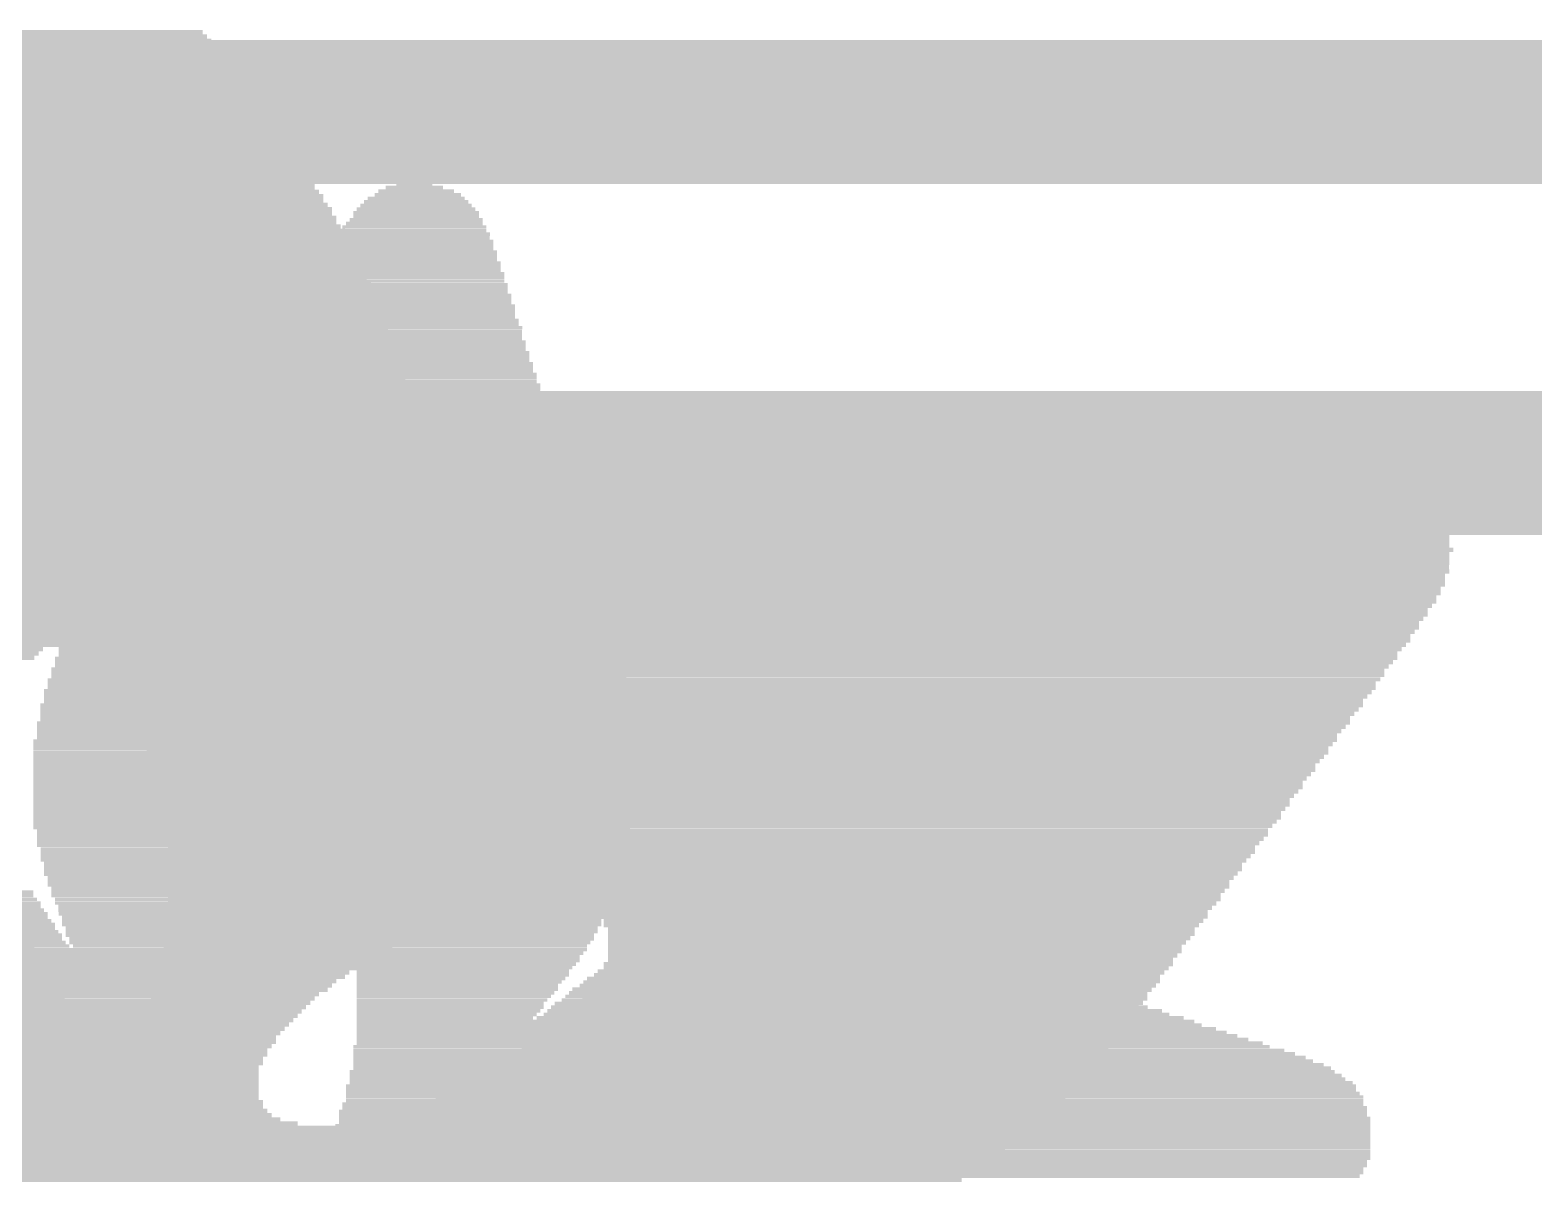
# Model space of a CAD drawing. Extents: x -0.2 to 51, y -0.2 to 23.
# Drawn here: x 28.985 to 31.642, y 11.941 to 13.969 of the extents above; entities that cross this region are included whole.
import ezdxf

# ---------------------------------------------------------------- set-up
doc = ezdxf.new("R2010")
doc.units = 0
for name, color, linetype in [('16', 132, 'CONTINUOUS'), ('21', 40, 'CONTINUOUS'), ('22', 6, 'CONTINUOUS')]:
    doc.layers.add(name, color=color, linetype=linetype)

# ---------------------------------------------------------------- blocks, each defined once
blk = doc.blocks.new('RECT')
blk.add_solid([(-0.5, -0.5), (0.5, -0.5), (-0.5, 0.5), (0.5, 0.5)])

msp = doc.modelspace()

# ---------------------------------------------------------------- linework, layer by layer
at = {"layer": '16', "const_width": 0.254}
for points in [[(17.926, 13.824), (41.404, 13.824)], [(15.498, 13.204), (41.404, 13.204)]]:
    msp.add_lwpolyline(points, dxfattribs=at)

# ---------------------------------------------------------------- block references
at = {"layer": '21'}
for p, xscale, yscale in [((29.6672, 13.6843), 0.1334, 0.0063), ((29.664, 13.6906), 0.1016, 0.0064), ((29.6641, 13.697), 0.0635, 0.0063), ((29.6672, 13.6525), 0.2096, 0.0064), ((29.6672, 13.6589), 0.1968, 0.0063), ((29.6672, 13.6652), 0.1842, 0.0064), ((29.6672, 13.6715), 0.1714, 0.0063), ((29.6704, 13.6779), 0.1524, 0.0064), ((29.6641, 13.6271), 0.2413, 0.0064), ((29.6672, 13.6334), 0.235, 0.0063), ((29.6672, 13.6462), 0.2222, 0.0063), ((29.6672, 13.6398), 0.2222, 0.0064), ((29.6608, 13.6017), 0.2731, 0.0064), ((29.6608, 13.6144), 0.2603, 0.0064), ((29.6641, 13.6081), 0.2667, 0.0063), ((29.664, 13.6208), 0.254, 0.0063), ((29.6577, 13.5763), 0.3048, 0.0064), ((29.6577, 13.589), 0.2921, 0.0064), ((29.6577, 13.5827), 0.2921, 0.0063), ((29.6608, 13.5953), 0.2857, 0.0063), ((29.6513, 13.5509), 0.3302, 0.0064), ((29.6545, 13.5572), 0.3238, 0.0063), ((29.6545, 13.57), 0.3112, 0.0063), ((29.6545, 13.5636), 0.3112, 0.0064), ((29.645, 13.5255), 0.3556, 0.0064), ((29.6482, 13.5319), 0.3493, 0.0063), ((29.6482, 13.5446), 0.3365, 0.0063), ((29.6514, 13.5382), 0.3429, 0.0064), ((29.6418, 13.5001), 0.3874, 0.0064), ((29.6418, 13.4938), 0.3874, 0.0063), ((29.6418, 13.5065), 0.3746, 0.0063), ((29.645, 13.5191), 0.3683, 0.0063), ((29.645, 13.5128), 0.3683, 0.0064), ((29.6355, 13.4747), 0.4127, 0.0064), ((29.6355, 13.4684), 0.4127, 0.0063), ((29.6386, 13.4811), 0.4064, 0.0063), ((29.6387, 13.4874), 0.3937, 0.0064), ((29.6323, 13.443), 0.4445, 0.0063), ((29.6323, 13.4557), 0.4318, 0.0063), ((29.6323, 13.4493), 0.4318, 0.0064), ((29.6323, 13.462), 0.4191, 0.0064), ((29.626, 13.4176), 0.4699, 0.0063), ((29.6259, 13.4239), 0.4572, 0.0064), ((29.6291, 13.4366), 0.4508, 0.0064), ((29.6291, 13.4303), 0.4508, 0.0063), ((29.6196, 13.3922), 0.4953, 0.0063), ((29.6227, 13.3985), 0.4889, 0.0064), ((29.6227, 13.4112), 0.4763, 0.0064), ((29.6227, 13.4049), 0.4763, 0.0063), ((29.6133, 13.3668), 0.5207, 0.0063), ((29.6164, 13.3604), 0.527, 0.0064), ((29.6164, 13.3731), 0.5144, 0.0064), ((29.6164, 13.3858), 0.5016, 0.0064), ((29.6196, 13.3795), 0.508, 0.0063), ((29.6101, 13.3414), 0.5525, 0.0063), ((29.6101, 13.335), 0.5525, 0.0064), ((29.6101, 13.3477), 0.5397, 0.0064), ((29.6132, 13.3541), 0.5334, 0.0063), ((29.6037, 13.3096), 0.5778, 0.0064), ((29.6069, 13.3223), 0.5715, 0.0064), ((29.6069, 13.316), 0.5715, 0.0063), ((29.6069, 13.3287), 0.5588, 0.0063), ((29.6005, 13.2842), 0.6096, 0.0064), ((29.6006, 13.2969), 0.5969, 0.0064), ((29.6006, 13.2906), 0.5969, 0.0063), ((29.6037, 13.3033), 0.5906, 0.0063), ((29.5942, 13.2588), 0.635, 0.0064), ((29.5942, 13.2715), 0.6223, 0.0064), ((29.5974, 13.2652), 0.6287, 0.0063), ((29.5974, 13.2779), 0.6159, 0.0063), ((29.5846, 13.2271), 0.6667, 0.0063), ((29.5878, 13.2334), 0.6604, 0.0064), ((29.591, 13.2398), 0.654, 0.0063), ((29.591, 13.2525), 0.6414, 0.0063), ((29.591, 13.2461), 0.6414, 0.0064), ((29.5846, 13.2017), 0.6921, 0.0063), ((29.5815, 13.208), 0.6858, 0.0064), ((29.5846, 13.2144), 0.6795, 0.0063), ((29.5879, 13.2207), 0.6731, 0.0064), ((29.5783, 13.1763), 0.7176, 0.0063), ((29.5783, 13.189), 0.7048, 0.0063), ((29.5815, 13.1826), 0.7112, 0.0064), ((29.5815, 13.1953), 0.6985, 0.0064), ((29.572, 13.1509), 0.7429, 0.0063), ((29.5751, 13.1636), 0.7366, 0.0063), ((29.5751, 13.1572), 0.7366, 0.0064), ((29.5752, 13.1699), 0.7239, 0.0064), ((29.5656, 13.1255), 0.7684, 0.0063), ((29.5688, 13.1382), 0.762, 0.0063), ((29.5688, 13.1318), 0.762, 0.0064), ((29.572, 13.1445), 0.7557, 0.0064), ((29.5625, 13.1001), 0.8001, 0.0063), ((29.5656, 13.1064), 0.7938, 0.0064), ((29.5656, 13.1191), 0.781, 0.0064), ((29.5656, 13.1128), 0.781, 0.0063), ((29.5529, 13.0683), 0.8318, 0.0064), ((29.5561, 13.0747), 0.8255, 0.0063), ((29.5593, 13.081), 0.8191, 0.0064), ((29.5593, 13.0937), 0.8065, 0.0064), ((29.5593, 13.0874), 0.8065, 0.0063), ((29.5498, 13.0493), 0.8509, 0.0063), ((29.5529, 13.0429), 0.8572, 0.0064), ((29.5529, 13.0556), 0.8446, 0.0064), ((29.5561, 13.062), 0.8382, 0.0063), ((29.5465, 13.0175), 0.8827, 0.0064), ((29.5498, 13.0239), 0.8763, 0.0063), ((29.5497, 13.0366), 0.8636, 0.0063), ((29.5497, 13.0302), 0.8636, 0.0064), ((29.5434, 12.9985), 0.9017, 0.0063), ((29.5434, 12.9921), 0.9017, 0.0064), ((29.5465, 13.0048), 0.8953, 0.0064), ((29.5465, 13.0112), 0.8827, 0.0063), ((29.5402, 12.9731), 0.9208, 0.0063), ((29.5434, 12.9667), 0.9271, 0.0064), ((29.5434, 12.9858), 0.9144, 0.0063), ((29.5434, 12.9794), 0.9144, 0.0064), ((29.5371, 12.935), 0.9525, 0.0063), ((29.537, 12.9477), 0.9398, 0.0063), ((29.5402, 12.9413), 0.9462, 0.0064), ((29.5402, 12.9604), 0.9334, 0.0063), ((29.5402, 12.954), 0.9334, 0.0064), ((29.5339, 12.9096), 0.9715, 0.0063), ((29.537, 12.9223), 0.9652, 0.0063), ((29.537, 12.9159), 0.9652, 0.0064), ((29.5402, 12.9286), 0.9588, 0.0064), ((29.537, 12.8841), 0.9906, 0.0063), ((29.5339, 12.8905), 0.9843, 0.0064), ((29.5371, 12.9032), 0.9779, 0.0064), ((29.5371, 12.8969), 0.9779, 0.0063), ((29.5307, 12.8588), 1.0033, 0.0063), ((29.5339, 12.8778), 0.9969, 0.0064), ((29.5339, 12.8715), 0.9969, 0.0063), ((29.5339, 12.8651), 0.9969, 0.0064), ((29.5307, 12.8397), 1.016, 0.0064), ((29.5307, 12.8334), 1.016, 0.0063), ((29.5339, 12.8524), 1.0097, 0.0064), ((29.5339, 12.846), 1.0097, 0.0063), ((29.5307, 12.8207), 1.0287, 0.0063), ((29.5307, 12.8143), 1.0287, 0.0064), ((29.5307, 12.8079), 1.0287, 0.0063), ((29.5307, 12.827), 1.016, 0.0064), ((29.5275, 12.7762), 1.0478, 0.0064), ((29.5275, 12.8016), 1.035, 0.0064), ((29.5275, 12.7953), 1.035, 0.0063), ((29.5275, 12.7889), 1.035, 0.0064), ((29.5307, 12.7826), 1.0414, 0.0063), ((29.5275, 12.7698), 1.0478, 0.0063), ((29.5275, 12.7635), 1.0478, 0.0064), ((29.5275, 12.7572), 1.0478, 0.0063), ((29.5275, 12.7508), 1.0478, 0.0064), ((29.5244, 12.7445), 1.0541, 0.0063), ((29.5244, 12.7381), 1.0541, 0.0064), ((29.5244, 12.7317), 1.0541, 0.0063), ((29.5244, 12.7254), 1.0541, 0.0064), ((29.5243, 12.7127), 1.0668, 0.0064), ((29.5243, 12.7064), 1.0668, 0.0063), ((29.5243, 12.7), 1.0668, 0.0064), ((29.5244, 12.7191), 1.0541, 0.0063), ((29.5243, 12.6936), 1.0668, 0.0063), ((29.5243, 12.6873), 1.0668, 0.0064), ((29.5243, 12.681), 1.0668, 0.0063), ((29.5243, 12.6746), 1.0668, 0.0064), ((29.5243, 12.6683), 1.0668, 0.0063), ((29.5243, 12.6619), 1.0668, 0.0064), ((29.5243, 12.6555), 1.0668, 0.0063), ((29.5243, 12.6492), 1.0668, 0.0064), ((29.5243, 12.6429), 1.0668, 0.0063), ((29.5243, 12.6365), 1.0668, 0.0064), ((29.5243, 12.6302), 1.0668, 0.0063), ((29.5212, 12.6238), 1.0605, 0.0064), ((29.5212, 12.6174), 1.0605, 0.0063), ((29.5212, 12.6111), 1.0605, 0.0064), ((29.5212, 12.6048), 1.0605, 0.0063), ((29.5212, 12.5984), 1.0605, 0.0064), ((29.5212, 12.5921), 1.0605, 0.0063), ((29.5212, 12.5857), 1.0605, 0.0064), ((29.5212, 12.5793), 1.0605, 0.0063), ((29.5212, 12.573), 1.0605, 0.0064), ((29.5212, 12.5667), 1.0605, 0.0063), ((29.518, 12.5603), 1.0541, 0.0064), ((29.5212, 12.554), 1.0477, 0.0063), ((29.5212, 12.5476), 1.0477, 0.0064), ((29.5212, 12.5412), 1.0477, 0.0063), ((29.518, 12.5286), 1.0414, 0.0063), ((29.5212, 12.5349), 1.0477, 0.0064), ((29.5212, 12.5222), 1.0351, 0.0064), ((29.5212, 12.5159), 1.0351, 0.0063), ((29.5212, 12.5095), 1.0351, 0.0064), ((29.518, 12.5031), 1.0287, 0.0063), ((29.5212, 12.4968), 1.0223, 0.0064), ((29.5212, 12.4905), 1.0223, 0.0063), ((29.5212, 12.4841), 1.0223, 0.0064), ((29.518, 12.4778), 1.016, 0.0063), ((29.5212, 12.4714), 1.0097, 0.0064), ((29.5212, 12.465), 1.0097, 0.0063), ((29.518, 12.4587), 1.0033, 0.0064), ((28.3115, 12.446), 1.3589, 0.0064), ((28.3178, 12.4333), 1.3589, 0.0064), ((28.3147, 12.4397), 1.3525, 0.0063), ((29.518, 12.4397), 0.9906, 0.0063), ((29.5212, 12.4524), 0.9969, 0.0063), ((29.5212, 12.446), 0.9969, 0.0064), ((29.2449, 12.4333), 0.4318, 0.0064), ((29.7593, 12.4333), 0.508, 0.0064), ((28.3242, 12.4269), 1.3589, 0.0063), ((28.3274, 12.4206), 1.3525, 0.0064), ((28.3337, 12.4143), 1.3526, 0.0063), ((28.3369, 12.4079), 1.3589, 0.0064), ((29.2386, 12.4269), 0.4191, 0.0063), ((29.2386, 12.4206), 0.4064, 0.0064), ((29.2354, 12.4143), 0.4, 0.0063), ((29.2323, 12.4079), 0.3937, 0.0064), ((29.7593, 12.4269), 0.4953, 0.0063), ((29.7625, 12.4206), 0.4889, 0.0064), ((29.7656, 12.4143), 0.4826, 0.0063), ((29.7657, 12.4079), 0.4699, 0.0064), ((28.3401, 12.4016), 1.3525, 0.0063), ((28.3464, 12.3952), 1.3526, 0.0064), ((28.3496, 12.3889), 1.3589, 0.0063), ((28.3528, 12.3825), 1.3525, 0.0064), ((29.2322, 12.4016), 0.381, 0.0063), ((29.2291, 12.3952), 0.3747, 0.0064), ((29.2259, 12.3889), 0.3683, 0.0063), ((29.2291, 12.3825), 0.3619, 0.0064), ((29.7657, 12.4016), 0.4699, 0.0063), ((29.7656, 12.3952), 0.4572, 0.0064), ((29.7688, 12.3889), 0.4508, 0.0063), ((29.7657, 12.3825), 0.4445, 0.0064), ((30.334, 12.3825), 0.3493, 0.0064), ((30.3308, 12.3889), 0.2921, 0.0063), ((30.3276, 12.3952), 0.2096, 0.0064), ((30.3245, 12.4016), 0.0889, 0.0063), ((28.3591, 12.3762), 1.3526, 0.0063), ((28.3655, 12.3698), 1.3525, 0.0064), ((28.3655, 12.3635), 1.3525, 0.0063), ((28.3718, 12.3571), 1.3526, 0.0064), ((28.3782, 12.3508), 1.3525, 0.0063), ((29.2259, 12.3762), 0.3556, 0.0063), ((29.2227, 12.3698), 0.3492, 0.0064), ((29.2259, 12.3635), 0.3429, 0.0063), ((29.2227, 12.3571), 0.3366, 0.0064), ((29.2259, 12.3508), 0.3302, 0.0063), ((29.7657, 12.3762), 0.4445, 0.0063), ((29.7656, 12.3698), 0.4318, 0.0064), ((29.7656, 12.3635), 0.4318, 0.0063), ((29.7625, 12.3571), 0.4255, 0.0064), ((29.7625, 12.3508), 0.4127, 0.0063), ((30.3435, 12.3508), 0.5461, 0.0063), ((30.3435, 12.3571), 0.5207, 0.0064), ((30.3403, 12.3635), 0.4762, 0.0063), ((30.3372, 12.3698), 0.4445, 0.0064), ((30.3371, 12.3762), 0.4064, 0.0063), ((28.5464, 12.3444), 1.6764, 0.0064), ((28.5464, 12.3381), 1.6764, 0.0063), ((28.5465, 12.3317), 1.6637, 0.0064), ((28.5496, 12.3254), 1.6574, 0.0063), ((29.7625, 12.3444), 0.4127, 0.0064), ((29.7593, 12.3381), 0.4064, 0.0063), ((29.7561, 12.3317), 0.4, 0.0064), ((29.7561, 12.3254), 0.4, 0.0063), ((30.3594, 12.3254), 0.6795, 0.0063), ((30.3562, 12.3317), 0.6477, 0.0064), ((30.353, 12.3381), 0.616, 0.0063), ((30.3467, 12.3444), 0.5905, 0.0064), ((28.5496, 12.319), 1.6446, 0.0064), ((28.5496, 12.3127), 1.6446, 0.0063), ((28.5527, 12.3063), 1.6383, 0.0064), ((28.5528, 12.3), 1.6256, 0.0063), ((29.7561, 12.319), 0.3874, 0.0064), ((29.7529, 12.3127), 0.381, 0.0063), ((29.7498, 12.3063), 0.3747, 0.0064), ((29.7498, 12.3), 0.3747, 0.0063), ((30.3816, 12.3), 0.8001, 0.0063), ((30.3753, 12.3063), 0.7747, 0.0064), ((30.3689, 12.3127), 0.7366, 0.0063), ((30.3657, 12.319), 0.7176, 0.0064), ((28.5528, 12.2936), 1.6256, 0.0064), ((28.5527, 12.2873), 1.6129, 0.0063), ((28.556, 12.2809), 1.6065, 0.0064), ((28.5591, 12.2746), 1.6002, 0.0063), ((29.7434, 12.2873), 0.362, 0.0063), ((29.7402, 12.2809), 0.3556, 0.0064), ((29.7402, 12.2746), 0.3556, 0.0063), ((29.7466, 12.2936), 0.3683, 0.0064), ((30.4038, 12.2746), 0.9208, 0.0063), ((30.3975, 12.2809), 0.8827, 0.0064), ((30.3911, 12.2873), 0.8572, 0.0063), ((30.3848, 12.2936), 0.8319, 0.0064), ((28.5591, 12.2682), 1.6002, 0.0064), ((28.5592, 12.2619), 1.5875, 0.0063), ((28.5623, 12.2555), 1.5812, 0.0064), ((28.5655, 12.2492), 1.5748, 0.0063), ((29.737, 12.2682), 0.3493, 0.0064), ((29.7339, 12.2619), 0.3429, 0.0063), ((29.7307, 12.2555), 0.3366, 0.0064), ((29.7275, 12.2492), 0.3302, 0.0063), ((30.4261, 12.2492), 1.0287, 0.0063), ((30.4229, 12.2555), 0.9969, 0.0064), ((30.4165, 12.2619), 0.9716, 0.0063), ((30.407, 12.2682), 0.9398, 0.0064), ((28.5623, 12.2428), 1.5684, 0.0064), ((28.5655, 12.2365), 1.5621, 0.0063), ((28.5687, 12.2301), 1.5557, 0.0064), ((28.5718, 12.2238), 1.5494, 0.0063), ((29.7275, 12.2428), 0.3302, 0.0064), ((29.7244, 12.2365), 0.3239, 0.0063), ((29.7212, 12.2301), 0.3175, 0.0064), ((29.718, 12.2238), 0.3112, 0.0063), ((30.4514, 12.2238), 1.143, 0.0063), ((30.4451, 12.2301), 1.1049, 0.0064), ((30.4419, 12.2365), 1.0858, 0.0063), ((30.4324, 12.2428), 1.0541, 0.0064), ((28.5718, 12.2174), 1.5494, 0.0064), ((28.5719, 12.2111), 1.5367, 0.0063), ((28.575, 12.2047), 1.5304, 0.0064), ((28.5782, 12.1984), 1.524, 0.0063), ((28.5782, 12.192), 1.524, 0.0064), ((30.3022, 12.2174), 1.4796, 0.0064), ((30.3086, 12.2111), 1.4923, 0.0063), ((30.3308, 12.1984), 1.5367, 0.0063), ((30.3403, 12.192), 1.5558, 0.0064), ((30.3213, 12.2047), 1.5177, 0.0064), ((28.5814, 12.1857), 1.5177, 0.0063), ((28.5846, 12.1793), 1.5113, 0.0064), ((28.5845, 12.173), 1.4986, 0.0063), ((28.5845, 12.1666), 1.4986, 0.0064), ((30.3657, 12.173), 1.6192, 0.0063), ((30.3784, 12.1666), 1.6446, 0.0064), ((30.3498, 12.1857), 1.5748, 0.0063), ((30.3625, 12.1793), 1.6002, 0.0064), ((28.5877, 12.1603), 1.4922, 0.0063), ((28.5908, 12.1539), 1.4859, 0.0064), ((28.5908, 12.1476), 1.4859, 0.0063), ((28.5941, 12.1412), 1.4795, 0.0064), ((30.4038, 12.1476), 1.6954, 0.0063), ((30.4134, 12.1412), 1.7145, 0.0064), ((30.388, 12.1603), 1.6637, 0.0063), ((30.3975, 12.1539), 1.6827, 0.0064), ((28.5972, 12.1349), 1.4732, 0.0063), ((28.6004, 12.1285), 1.4668, 0.0064), ((28.6004, 12.1222), 1.4668, 0.0063), ((28.6036, 12.1158), 1.4605, 0.0064), ((30.4197, 12.1285), 1.7399, 0.0064), ((30.426, 12.1222), 1.7526, 0.0063), ((30.4292, 12.1158), 1.759, 0.0064), ((30.4197, 12.1349), 1.7272, 0.0063), ((28.6068, 12.1095), 1.4541, 0.0063), ((28.6099, 12.1031), 1.4478, 0.0064), ((28.6099, 12.0968), 1.4478, 0.0063), ((28.6131, 12.0904), 1.4414, 0.0064), ((30.4356, 12.1031), 1.7843, 0.0064), ((30.4356, 12.0968), 1.7843, 0.0063), ((30.4388, 12.0904), 1.7907, 0.0064), ((30.4356, 12.1095), 1.7717, 0.0063), ((29.083, 12.0841), 0.5016, 0.0063), ((29.1052, 12.0777), 0.4572, 0.0064), ((29.1211, 12.0714), 0.4254, 0.0063), ((29.1306, 12.065), 0.4064, 0.0064), ((29.1402, 12.0587), 0.3873, 0.0063), ((30.4388, 12.0587), 1.8161, 0.0063), ((30.4387, 12.0714), 1.8034, 0.0063), ((30.4419, 12.065), 1.8098, 0.0064), ((30.4419, 12.0841), 1.797, 0.0063), ((30.4419, 12.0777), 1.797, 0.0064), ((29.1465, 12.0523), 0.3746, 0.0064), ((29.156, 12.046), 0.3556, 0.0063), ((29.1623, 12.0396), 0.3429, 0.0064), ((29.1719, 12.0333), 0.3238, 0.0063), ((30.4387, 12.0333), 1.8288, 0.0063), ((30.4419, 12.046), 1.8224, 0.0063), ((30.4419, 12.0396), 1.8224, 0.0064), ((30.4388, 12.0523), 1.8161, 0.0064), ((29.1751, 12.0269), 0.3175, 0.0064), ((29.1814, 12.0206), 0.3048, 0.0063), ((29.191, 12.0142), 0.2985, 0.0064), ((29.1973, 12.0079), 0.2858, 0.0063), ((30.4324, 12.0079), 1.8415, 0.0063), ((30.4356, 12.0206), 1.8351, 0.0063), ((30.4356, 12.0142), 1.8351, 0.0064), ((30.4387, 12.0269), 1.8288, 0.0064), ((29.2036, 12.0015), 0.2731, 0.0064), ((29.2069, 11.9952), 0.2667, 0.0063), ((29.2164, 11.9888), 0.2603, 0.0064), ((29.2195, 11.9825), 0.254, 0.0063), ((30.426, 11.9825), 1.8542, 0.0063), ((30.4292, 11.9952), 1.8478, 0.0063), ((30.4292, 11.9888), 1.8478, 0.0064), ((30.4324, 12.0015), 1.8415, 0.0064), ((29.2259, 11.9761), 0.2413, 0.0064), ((29.2291, 11.9698), 0.2349, 0.0063), ((29.2354, 11.9634), 0.235, 0.0064), ((29.2417, 11.9571), 0.2223, 0.0063), ((30.4133, 11.9571), 1.8542, 0.0063), ((30.4197, 11.9698), 1.8542, 0.0063), ((30.4197, 11.9634), 1.8542, 0.0064), ((30.426, 11.9761), 1.8542, 0.0064), ((29.2481, 11.9507), 0.2222, 0.0064), ((29.2513, 11.9444), 0.2159, 0.0063), ((30.4038, 11.9444), 1.8606, 0.0063), ((30.4102, 11.9507), 1.8605, 0.0064)]:
    msp.add_blockref('RECT', p, dxfattribs=dict(at, xscale=xscale, yscale=yscale))
at = {"layer": '22', "rotation": 180}
for p, xscale, yscale in [((28.89, 13.9649), 0.8001, 0.0076), ((28.8938, 13.9573), 0.8077, 0.0076), ((28.8976, 13.9497), 0.8153, 0.0076), ((28.9014, 13.9192), 0.8534, 0.0076), ((28.8976, 13.9421), 0.8306, 0.0076), ((28.8976, 13.9345), 0.8306, 0.0077), ((28.9014, 13.9268), 0.8382, 0.0076), ((28.9052, 13.8963), 0.8763, 0.0077), ((28.9014, 13.9116), 0.8534, 0.0076), ((28.9052, 13.904), 0.861, 0.0076), ((28.909, 13.8735), 0.8992, 0.0076), ((28.9128, 13.8659), 0.9068, 0.0076), ((28.909, 13.8887), 0.884, 0.0076), ((28.909, 13.8811), 0.884, 0.0076), ((28.9128, 13.8506), 0.922, 0.0076), ((28.9166, 13.843), 0.9296, 0.0076), ((28.9128, 13.8582), 0.9068, 0.0077), ((28.9167, 13.8278), 0.9449, 0.0076), ((28.9205, 13.8201), 0.9525, 0.0077), ((28.9243, 13.8125), 0.9601, 0.0076), ((28.9205, 13.8354), 0.9373, 0.0076), ((28.9243, 13.7973), 0.9753, 0.0076), ((28.9281, 13.7897), 0.9829, 0.0076), ((28.9243, 13.8049), 0.9601, 0.0076), ((28.9281, 13.7744), 0.9983, 0.0076), ((28.9319, 13.7668), 1.0059, 0.0076), ((28.9357, 13.7592), 1.0135, 0.0076), ((28.9319, 13.782), 0.9906, 0.0077), ((28.9319, 13.7516), 1.0211, 0.0076), ((28.9357, 13.7439), 1.0287, 0.0077), ((28.9395, 13.7363), 1.0363, 0.0076), ((28.9433, 13.7058), 1.0744, 0.0077), ((28.9395, 13.7287), 1.0516, 0.0076), ((28.9395, 13.7211), 1.0516, 0.0076), ((28.9433, 13.7135), 1.0592, 0.0076), ((28.9471, 13.683), 1.0972, 0.0076), ((28.9471, 13.6982), 1.082, 0.0076), ((28.9471, 13.6906), 1.082, 0.0076), ((28.9509, 13.6601), 1.1202, 0.0076), ((28.9547, 13.6525), 1.1278, 0.0076), ((28.951, 13.6754), 1.1049, 0.0076), ((28.951, 13.6677), 1.1049, 0.0077), ((28.9547, 13.6373), 1.143, 0.0076), ((28.9547, 13.6296), 1.143, 0.0077), ((28.9547, 13.6449), 1.1278, 0.0076), ((28.9586, 13.6144), 1.1659, 0.0076), ((28.9586, 13.6068), 1.1659, 0.0076), ((28.9624, 13.5992), 1.1735, 0.0076), ((28.9585, 13.622), 1.1506, 0.0076), ((28.9624, 13.5839), 1.1887, 0.0076), ((28.9624, 13.5763), 1.1887, 0.0076), ((28.9624, 13.5915), 1.1735, 0.0077), ((28.9624, 13.5611), 1.2039, 0.0076), ((28.9662, 13.5534), 1.2115, 0.0077), ((28.9662, 13.5458), 1.2115, 0.0076), ((28.9662, 13.5687), 1.1963, 0.0076), ((28.9662, 13.5382), 1.2269, 0.0076), ((28.9662, 13.5306), 1.2269, 0.0076), ((28.97, 13.523), 1.2345, 0.0076), ((28.97, 13.4925), 1.2649, 0.0076), ((28.9662, 13.5154), 1.2421, 0.0077), ((28.97, 13.5077), 1.2497, 0.0076), ((28.97, 13.5001), 1.2497, 0.0076), ((28.97, 13.4849), 1.2649, 0.0076), ((28.97, 13.4773), 1.2649, 0.0077), ((28.9738, 13.4696), 1.2725, 0.0076), ((28.9738, 13.4544), 1.2878, 0.0076), ((28.9738, 13.4468), 1.2878, 0.0076), ((28.9738, 13.4392), 1.2878, 0.0077), ((28.97, 13.462), 1.2801, 0.0076), ((28.9738, 13.4315), 1.303, 0.0076), ((28.9738, 13.4239), 1.303, 0.0076), ((28.9738, 13.4163), 1.303, 0.0076), ((28.9738, 13.3934), 1.3183, 0.0076), ((28.9776, 13.3858), 1.3259, 0.0076), ((28.9776, 13.4087), 1.3106, 0.0076), ((28.9776, 13.4011), 1.3106, 0.0077), ((28.9776, 13.3782), 1.3259, 0.0076), ((28.9776, 13.3706), 1.3259, 0.0076), ((28.9814, 13.363), 1.3335, 0.0077), ((28.9776, 13.3553), 1.3411, 0.0076), ((28.9776, 13.3477), 1.3411, 0.0076), ((28.9776, 13.3401), 1.3411, 0.0076), ((28.9814, 13.3325), 1.3488, 0.0076), ((28.9814, 13.3249), 1.3488, 0.0077), ((28.9814, 13.3172), 1.3488, 0.0076), ((28.9814, 13.3096), 1.3488, 0.0076), ((28.9814, 13.2944), 1.364, 0.0076), ((28.9814, 13.2868), 1.364, 0.0077), ((28.9852, 13.302), 1.3564, 0.0076), ((28.9814, 13.2791), 1.364, 0.0076), ((28.9814, 13.2715), 1.364, 0.0076), ((28.9852, 13.2639), 1.3716, 0.0076), ((28.9852, 13.2563), 1.3716, 0.0076), ((28.9852, 13.2487), 1.3716, 0.0077), ((28.9852, 13.241), 1.3716, 0.0076), ((28.9852, 13.2334), 1.3716, 0.0076), ((31.0007, 13.2334), 0.602, 0.0076), ((28.9852, 13.2258), 1.3716, 0.0076), ((28.9852, 13.2182), 1.3716, 0.0076), ((28.989, 13.2106), 1.3792, 0.0077), ((28.989, 13.2029), 1.3792, 0.0076), ((30.7873, 13.2029), 1.2573, 0.0076), ((30.795, 13.2106), 1.2115, 0.0077), ((30.8102, 13.2182), 1.1506, 0.0076), ((30.8254, 13.2258), 1.0744, 0.0076), ((28.989, 13.1953), 1.3792, 0.0076), ((28.989, 13.1877), 1.3792, 0.0076), ((28.989, 13.1801), 1.3792, 0.0076), ((30.7607, 13.1801), 1.3716, 0.0076), ((30.7683, 13.1877), 1.3411, 0.0076), ((30.7759, 13.1953), 1.2954, 0.0076), ((28.989, 13.1725), 1.3792, 0.0077), ((28.989, 13.1648), 1.3792, 0.0076), ((28.989, 13.1572), 1.3792, 0.0076), ((28.989, 13.1496), 1.3792, 0.0076), ((30.7264, 13.1496), 1.4707, 0.0076), ((30.734, 13.1572), 1.4554, 0.0076), ((30.7416, 13.1648), 1.425, 0.0076), ((30.7492, 13.1725), 1.3945, 0.0077), ((28.989, 13.142), 1.3792, 0.0076), ((28.989, 13.1344), 1.3792, 0.0077), ((28.989, 13.1267), 1.3792, 0.0076), ((30.7073, 13.1267), 1.5392, 0.0076), ((30.7149, 13.1344), 1.524, 0.0077), ((30.7188, 13.142), 1.5011, 0.0076), ((28.989, 13.1191), 1.3792, 0.0076), ((28.989, 13.1115), 1.3792, 0.0076), ((28.989, 13.1039), 1.3792, 0.0076), ((28.989, 13.0963), 1.3792, 0.0077), ((30.6883, 13.0963), 1.6078, 0.0077), ((30.6921, 13.1039), 1.585, 0.0076), ((30.6959, 13.1115), 1.5774, 0.0076), ((30.6997, 13.1191), 1.5544, 0.0076), ((28.989, 13.0886), 1.3792, 0.0076), ((28.989, 13.081), 1.3792, 0.0076), ((28.9928, 13.0734), 1.3716, 0.0076), ((30.6693, 13.0734), 1.6459, 0.0076), ((30.6769, 13.081), 1.6307, 0.0076), ((30.6806, 13.0886), 1.6231, 0.0076), ((28.989, 13.0658), 1.364, 0.0076), ((28.989, 13.0582), 1.364, 0.0077), ((28.989, 13.0505), 1.364, 0.0076), ((28.989, 13.0429), 1.364, 0.0076), ((30.6502, 13.0429), 1.684, 0.0076), ((30.6578, 13.0505), 1.684, 0.0076), ((30.6578, 13.0582), 1.6688, 0.0077), ((30.6654, 13.0658), 1.6536, 0.0076), ((28.989, 13.0353), 1.364, 0.0076), ((28.9928, 13.0277), 1.3564, 0.0076), ((28.9928, 13.0201), 1.3564, 0.0077), ((30.6349, 13.0201), 1.7145, 0.0077), ((30.6388, 13.0277), 1.7069, 0.0076), ((30.6464, 13.0353), 1.6917, 0.0076), ((28.989, 13.0124), 1.3488, 0.0076), ((28.989, 13.0048), 1.3488, 0.0076), ((28.989, 12.9972), 1.3488, 0.0076), ((28.9929, 12.9896), 1.3411, 0.0076), ((30.6159, 12.9896), 1.7374, 0.0076), ((30.6197, 12.9972), 1.7298, 0.0076), ((30.6235, 13.0048), 1.7222, 0.0076), ((30.6312, 13.0124), 1.7221, 0.0076), ((28.9929, 12.982), 1.3411, 0.0077), ((28.9891, 12.9743), 1.3335, 0.0076), ((28.9891, 12.9667), 1.3335, 0.0076), ((30.5968, 12.9667), 1.745, 0.0076), ((30.6044, 12.9743), 1.7449, 0.0076), ((30.6083, 12.982), 1.7373, 0.0077), ((28.989, 12.9515), 1.3182, 0.0076), ((28.989, 12.9439), 1.3182, 0.0077), ((28.989, 12.9362), 1.3182, 0.0076), ((28.9929, 12.9591), 1.3259, 0.0076), ((30.5778, 12.9439), 1.7526, 0.0077), ((30.5778, 12.9362), 1.7526, 0.0076), ((30.5854, 12.9515), 1.7526, 0.0076), ((30.593, 12.9591), 1.7526, 0.0076), ((28.9928, 12.9286), 1.3106, 0.0076), ((28.989, 12.921), 1.303, 0.0076), ((28.989, 12.9134), 1.303, 0.0076), ((30.5587, 12.9134), 1.7602, 0.0076), ((30.5625, 12.921), 1.7526, 0.0076), ((30.5702, 12.9286), 1.7526, 0.0076), ((28.9928, 12.9058), 1.2954, 0.0077), ((28.989, 12.8981), 1.2878, 0.0076), ((28.9928, 12.8905), 1.2802, 0.0076), ((28.9928, 12.8829), 1.2802, 0.0076), ((30.5359, 12.8829), 1.7602, 0.0076), ((30.5435, 12.8905), 1.7602, 0.0076), ((30.5473, 12.8981), 1.7526, 0.0076), ((30.5549, 12.9058), 1.7526, 0.0077), ((28.6804, 12.8753), 0.6554, 0.0076), ((28.6804, 12.8677), 0.64, 0.0077), ((28.6766, 12.86), 0.6324, 0.0076), ((29.3472, 12.8753), 0.5563, 0.0076), ((29.3548, 12.8677), 0.541, 0.0077), ((29.3548, 12.86), 0.5258, 0.0076), ((30.5206, 12.86), 1.7602, 0.0076), ((30.5244, 12.8677), 1.7526, 0.0077), ((30.5321, 12.8753), 1.7526, 0.0076), ((29.3586, 12.8524), 0.5182, 0.0076), ((29.3624, 12.8448), 0.5106, 0.0076), ((29.3624, 12.8372), 0.4953, 0.0076), ((29.3662, 12.8296), 0.4876, 0.0077), ((30.5016, 12.8372), 1.7526, 0.0076), ((30.5016, 12.8296), 1.7526, 0.0077), ((30.5092, 12.8448), 1.7526, 0.0076), ((30.5168, 12.8524), 1.7526, 0.0076), ((29.37, 12.8219), 0.48, 0.0076), ((29.3662, 12.8143), 0.4724, 0.0076), ((29.37, 12.8067), 0.4648, 0.0076), ((30.4863, 12.8143), 1.7526, 0.0076), ((30.4863, 12.8067), 1.7526, 0.0076), ((30.494, 12.8219), 1.7526, 0.0076), ((29.37, 12.7991), 0.4496, 0.0076), ((30.2463, 12.7915), 2.2022, 0.0077), ((30.2463, 12.7838), 2.187, 0.0076), ((30.2463, 12.7762), 2.187, 0.0076), ((30.4787, 12.7991), 1.7526, 0.0076), ((30.2425, 12.761), 2.164, 0.0076), ((30.2464, 12.7686), 2.1717, 0.0076), ((30.2425, 12.7534), 2.1488, 0.0077), ((30.2425, 12.7457), 2.1488, 0.0076), ((30.2425, 12.7381), 2.1336, 0.0076), ((30.2387, 12.7305), 2.126, 0.0076), ((30.2349, 12.7229), 2.1184, 0.0076), ((30.2387, 12.7153), 2.1108, 0.0077), ((30.2349, 12.7076), 2.1031, 0.0076), ((30.2349, 12.7), 2.0879, 0.0076), ((30.231, 12.6848), 2.0803, 0.0076), ((30.2349, 12.6924), 2.0879, 0.0076), ((30.2311, 12.6772), 2.065, 0.0077), ((30.2273, 12.6695), 2.0574, 0.0076), ((30.2273, 12.6619), 2.0574, 0.0076), ((30.2234, 12.6543), 2.0497, 0.0076), ((30.2234, 12.6467), 2.0345, 0.0076), ((30.2197, 12.6391), 2.0269, 0.0077), ((30.2197, 12.6314), 2.0269, 0.0076), ((30.2159, 12.6238), 2.0193, 0.0076), ((30.2159, 12.6162), 2.0041, 0.0076), ((30.212, 12.6086), 1.9964, 0.0076), ((30.212, 12.601), 1.9964, 0.0077), ((30.2082, 12.5933), 1.9888, 0.0076), ((30.2044, 12.5857), 1.9812, 0.0076), ((30.2082, 12.5781), 1.9736, 0.0076), ((30.2044, 12.5705), 1.966, 0.0076), ((30.2006, 12.5629), 1.9584, 0.0077), ((30.1929, 12.54), 1.9431, 0.0076), ((30.1968, 12.5552), 1.9507, 0.0076), ((30.1968, 12.5476), 1.9507, 0.0076), ((30.1892, 12.5324), 1.9355, 0.0076), ((30.1853, 12.5095), 1.9127, 0.0076), ((30.1892, 12.5248), 1.9203, 0.0077), ((30.1892, 12.5171), 1.9203, 0.0076), ((30.1815, 12.5019), 1.905, 0.0076), ((30.1777, 12.4943), 1.8974, 0.0076), ((30.1777, 12.4867), 1.8974, 0.0077), ((30.1739, 12.479), 1.8898, 0.0076), ((30.1701, 12.4714), 1.8822, 0.0076), ((30.1663, 12.4638), 1.8746, 0.0076), ((30.1663, 12.4562), 1.8746, 0.0076), ((30.1624, 12.4486), 1.8669, 0.0077), ((30.1587, 12.4409), 1.8593, 0.0076), ((30.1587, 12.4333), 1.8593, 0.0076), ((29.5186, 12.4181), 0.5792, 0.0076), ((29.5415, 12.4257), 0.6249, 0.0076), ((29.5034, 12.4105), 0.5487, 0.0077), ((30.5092, 12.4257), 1.143, 0.0076), ((30.5206, 12.4181), 1.1049, 0.0076), ((30.5245, 12.4105), 1.0821, 0.0077), ((29.4919, 12.4028), 0.5258, 0.0076), ((29.4805, 12.3952), 0.503, 0.0076), ((29.4691, 12.3876), 0.4801, 0.0076), ((29.4615, 12.38), 0.4649, 0.0076), ((30.5282, 12.4028), 1.0745, 0.0076), ((30.5282, 12.3952), 1.0591, 0.0076), ((30.5245, 12.3876), 1.0515, 0.0076), ((30.5245, 12.38), 1.0363, 0.0076), ((27.8117, 12.3647), 2.3622, 0.0076), ((27.8117, 12.3571), 2.3622, 0.0076), ((29.431, 12.3571), 0.4191, 0.0076), ((29.45, 12.3724), 0.442, 0.0077), ((29.4424, 12.3647), 0.4268, 0.0076), ((30.5206, 12.3647), 1.0287, 0.0076), ((30.5245, 12.3724), 1.0363, 0.0077), ((30.5169, 12.3571), 1.0211, 0.0076), ((27.8079, 12.3495), 2.3698, 0.0076), ((27.8117, 12.3419), 2.3774, 0.0076), ((27.8117, 12.3343), 2.3774, 0.0077), ((27.8156, 12.3266), 2.3851, 0.0076), ((29.4157, 12.3419), 0.3886, 0.0076), ((29.4119, 12.3343), 0.381, 0.0077), ((29.4043, 12.3266), 0.3658, 0.0076), ((29.4234, 12.3495), 0.4039, 0.0076), ((30.513, 12.3495), 1.0134, 0.0076), ((30.513, 12.3419), 1.0134, 0.0076), ((30.5092, 12.3343), 1.0058, 0.0077), ((30.5054, 12.3266), 0.9982, 0.0076), ((27.8156, 12.319), 2.3851, 0.0076), ((27.8232, 12.3114), 2.3851, 0.0076), ((27.8232, 12.3038), 2.3851, 0.0076), ((29.3929, 12.319), 0.3581, 0.0076), ((29.3891, 12.3114), 0.3505, 0.0076), ((29.3815, 12.3038), 0.3353, 0.0076), ((30.4901, 12.3038), 0.9983, 0.0076), ((30.5016, 12.319), 1.0058, 0.0076), ((30.4978, 12.3114), 0.9982, 0.0076), ((27.827, 12.2962), 2.3927, 0.0077), ((27.827, 12.2885), 2.3927, 0.0076), ((27.8346, 12.2809), 2.3927, 0.0076), ((27.8384, 12.2733), 2.4003, 0.0076), ((29.3662, 12.2885), 0.32, 0.0076), ((29.3624, 12.2809), 0.3124, 0.0076), ((29.3586, 12.2733), 0.3048, 0.0076), ((29.3777, 12.2962), 0.3277, 0.0077), ((30.4749, 12.2809), 0.9982, 0.0076), ((30.4711, 12.2733), 0.9906, 0.0076), ((30.4825, 12.2885), 0.9982, 0.0076), ((30.4863, 12.2962), 0.9906, 0.0077), ((27.8384, 12.2657), 2.4003, 0.0076), ((27.8461, 12.2581), 2.4003, 0.0077), ((27.8537, 12.2504), 2.4003, 0.0076), ((29.3357, 12.2504), 0.2896, 0.0076), ((29.3472, 12.2657), 0.2971, 0.0076), ((29.3434, 12.2581), 0.2895, 0.0077), ((30.452, 12.2504), 0.9983, 0.0076), ((30.4597, 12.2581), 0.9982, 0.0077), ((30.4635, 12.2657), 0.9906, 0.0076), ((27.8575, 12.2428), 2.4079, 0.0076), ((27.8651, 12.2352), 2.4079, 0.0076), ((27.8727, 12.2276), 2.4079, 0.0076), ((27.8803, 12.22), 2.408, 0.0077), ((29.3091, 12.22), 0.2819, 0.0077), ((29.3167, 12.2276), 0.2819, 0.0076), ((29.3281, 12.2428), 0.2896, 0.0076), ((29.3243, 12.2352), 0.282, 0.0076), ((30.4254, 12.22), 1.0058, 0.0077), ((30.433, 12.2276), 1.0058, 0.0076), ((30.4368, 12.2352), 0.9982, 0.0076), ((30.4444, 12.2428), 0.9982, 0.0076), ((27.8918, 12.2123), 2.4155, 0.0076), ((28.0632, 12.2047), 2.7432, 0.0076), ((29.0119, 12.1971), 0.8306, 0.0076), ((29.2976, 12.2123), 0.2896, 0.0076), ((30.4063, 12.1971), 1.0135, 0.0076), ((30.4139, 12.2047), 1.0135, 0.0076), ((30.4178, 12.2123), 1.0059, 0.0076), ((29.0309, 12.1895), 0.7772, 0.0076), ((29.05, 12.1819), 0.7391, 0.0077), ((29.0614, 12.1742), 0.701, 0.0076), ((29.069, 12.1666), 0.6706, 0.0076), ((30.3721, 12.1666), 1.0363, 0.0076), ((30.3797, 12.1742), 1.0211, 0.0076), ((30.3873, 12.1819), 1.0211, 0.0077), ((30.3987, 12.1895), 1.0134, 0.0076), ((29.0805, 12.159), 0.6477, 0.0076), ((29.0881, 12.1514), 0.6172, 0.0076), ((29.0957, 12.1438), 0.602, 0.0077), ((30.3453, 12.1438), 1.0439, 0.0077), ((30.353, 12.1514), 1.044, 0.0076), ((30.3645, 12.159), 1.0363, 0.0076), ((29.0995, 12.1361), 0.5792, 0.0076), ((29.1072, 12.1285), 0.5639, 0.0076), ((29.1148, 12.1209), 0.5487, 0.0076), ((29.1224, 12.1133), 0.5334, 0.0076), ((30.3035, 12.1133), 1.0668, 0.0076), ((30.3149, 12.1209), 1.0592, 0.0076), ((30.3263, 12.1285), 1.0516, 0.0076), ((30.334, 12.1361), 1.0515, 0.0076), ((29.1262, 12.1057), 0.5258, 0.0077), ((29.1338, 12.098), 0.5106, 0.0076), ((29.1376, 12.0904), 0.503, 0.0076), ((30.273, 12.0904), 1.0973, 0.0076), ((30.2806, 12.098), 1.082, 0.0076), ((30.292, 12.1057), 1.0744, 0.0077), ((29.1415, 12.0828), 0.4953, 0.0076), ((29.1491, 12.0752), 0.4953, 0.0076), ((29.1529, 12.0676), 0.4877, 0.0077), ((29.1605, 12.0599), 0.4877, 0.0076), ((30.2158, 12.0599), 1.1354, 0.0076), ((30.2273, 12.0676), 1.1277, 0.0077), ((30.2463, 12.0752), 1.1202, 0.0076), ((30.2578, 12.0828), 1.1125, 0.0076), ((29.1757, 12.0447), 0.503, 0.0076), ((29.1681, 12.0523), 0.4877, 0.0076), ((29.1948, 12.0371), 0.5257, 0.0076), ((30.1511, 12.0371), 1.2192, 0.0076), ((30.1778, 12.0447), 1.1811, 0.0076), ((30.1968, 12.0523), 1.1582, 0.0076), ((29.8425, 12.0295), 1.8211, 0.0077), ((29.8387, 12.0218), 1.8135, 0.0076), ((29.8349, 12.0142), 1.8059, 0.0076), ((29.8273, 12.0066), 1.7907, 0.0076), ((29.812, 11.9837), 1.7755, 0.0076), ((29.8234, 11.999), 1.783, 0.0076), ((29.8196, 11.9914), 1.7754, 0.0077), ((29.7739, 11.9533), 1.7602, 0.0077), ((29.7891, 11.9609), 1.7602, 0.0076), ((29.7967, 11.9685), 1.7602, 0.0076), ((29.8044, 11.9761), 1.7603, 0.0076), ((29.7472, 11.938), 1.7678, 0.0076), ((29.7625, 11.9456), 1.7679, 0.0076)]:
    msp.add_blockref('RECT', p, dxfattribs=dict(at, xscale=xscale, yscale=yscale))

doc.saveas('drawing.dxf')
